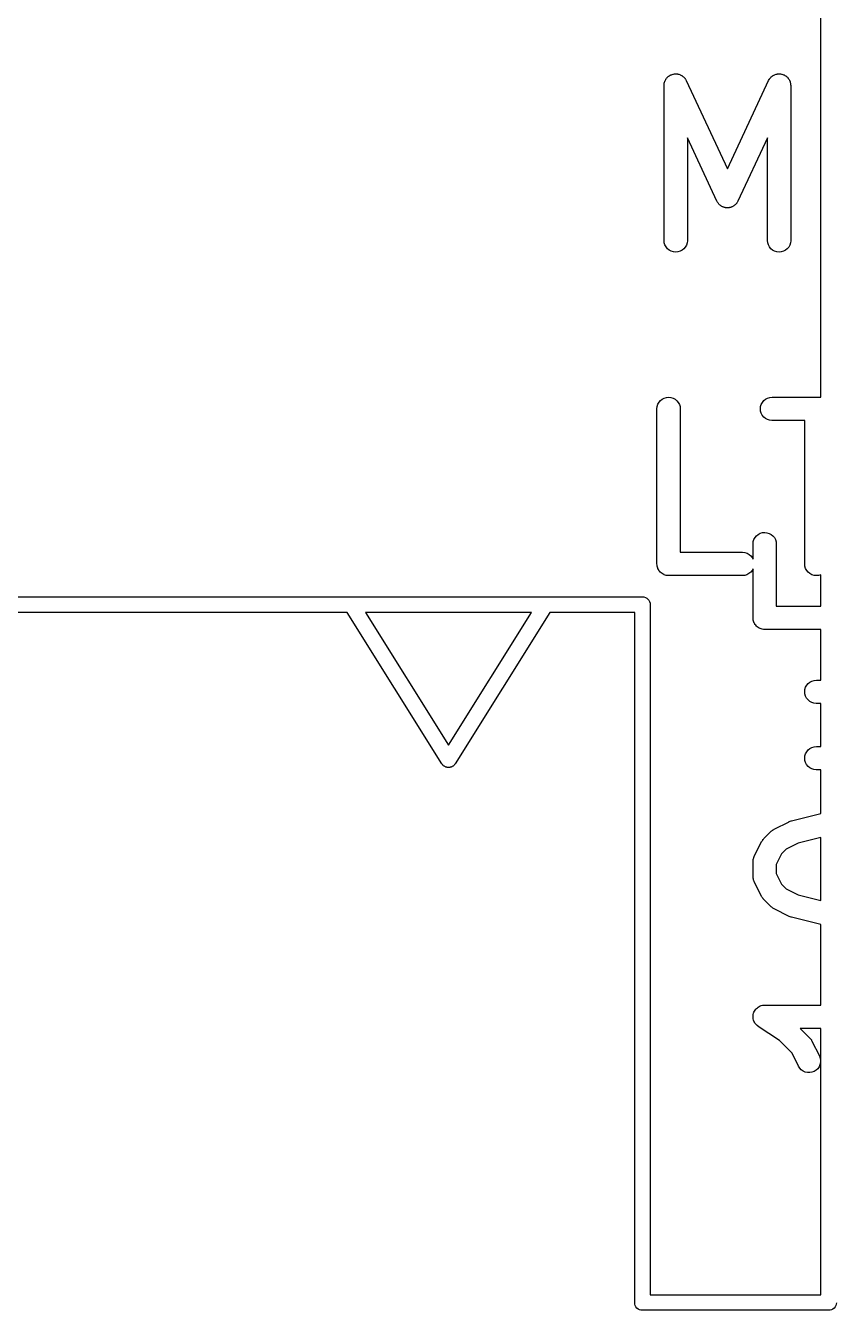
# Model space of a CAD drawing. Extents: x 39.2 to 71.6, y -130.1 to -60.
# Drawn here: x 56.02 to 61.25, y -76.55 to -68.27 of the extents above; entities that cross this region are included whole.
import ezdxf

# ---------------------------------------------------------------- set-up
doc = ezdxf.new("R2010")
doc.units = 0
doc.layers.add('BLACK', color=7, linetype='CONTINUOUS')

msp = doc.modelspace()

# ---------------------------------------------------------------- linework, layer by layer
at = {"layer": 'BLACK', "linetype": 'CONTINUOUS'}
for p, q in [((61.15, -70.6627), (61.15, -65.05)), ((60.1782, -68.587), (60.183, -68.5842)), ((60.183, -68.5842), (60.1847, -68.5836)), ((60.1847, -68.5836), (60.1862, -68.5828)), ((60.1862, -68.5828), (60.1916, -68.5813)), ((60.1916, -68.5813), (60.1969, -68.5794)), ((60.1969, -68.5794), (60.1986, -68.5792)), ((60.1986, -68.5792), (60.2002, -68.5787)), ((60.2002, -68.5787), (60.2058, -68.5782)), ((60.2058, -68.5782), (60.2114, -68.5774)), ((60.2114, -68.5774), (60.2131, -68.5775)), ((60.2131, -68.5775), (60.2148, -68.5774)), ((60.2148, -68.5774), (60.2204, -68.578)), ((60.2204, -68.578), (60.226, -68.5783)), ((60.226, -68.5783), (60.2277, -68.5787)), ((60.2277, -68.5787), (60.2294, -68.5789)), ((60.2294, -68.5789), (60.2347, -68.5806)), ((60.2347, -68.5806), (60.2402, -68.582)), ((60.2402, -68.582), (60.2417, -68.5827)), ((60.2417, -68.5827), (60.2433, -68.5832)), ((60.2433, -68.5832), (60.2483, -68.5859)), ((60.8479, -68.5854), (60.8529, -68.5828)), ((60.8529, -68.5828), (60.8545, -68.5824)), ((60.8545, -68.5824), (60.8561, -68.5816)), ((60.8561, -68.5816), (60.8615, -68.5803)), ((60.8615, -68.5803), (60.8669, -68.5787)), ((60.8669, -68.5787), (60.8686, -68.5786)), ((60.8686, -68.5786), (60.8703, -68.5781)), ((60.8703, -68.5781), (60.8759, -68.5779)), ((60.8759, -68.5779), (60.8815, -68.5774)), ((60.8815, -68.5774), (60.8832, -68.5776)), ((60.8832, -68.5776), (60.8849, -68.5775)), ((60.8849, -68.5775), (60.8905, -68.5783)), ((60.8905, -68.5783), (60.896, -68.5789)), ((60.896, -68.5789), (60.8977, -68.5794)), ((60.8977, -68.5794), (60.8994, -68.5797)), ((60.8994, -68.5797), (60.9047, -68.5816)), ((60.9047, -68.5816), (60.91, -68.5832)), ((60.91, -68.5832), (60.9115, -68.5841)), ((60.9115, -68.5841), (60.9131, -68.5846)), ((60.9131, -68.5846), (60.918, -68.5875)), ((60.1393, -68.6513), (60.1399, -68.6458)), ((60.1393, -68.6524), (60.1393, -68.6513)), ((60.1393, -69.6524), (60.1393, -68.6524)), ((60.1399, -68.6458), (60.1403, -68.6402)), ((60.1403, -68.6402), (60.1407, -68.6385)), ((60.1407, -68.6385), (60.1409, -68.6368)), ((60.1409, -68.6368), (60.1426, -68.6314)), ((60.1426, -68.6314), (60.1441, -68.626)), ((60.1441, -68.626), (60.1448, -68.6245)), ((60.1448, -68.6245), (60.1454, -68.6228)), ((60.1454, -68.6228), (60.1481, -68.6179)), ((60.1481, -68.6179), (60.1505, -68.6129)), ((60.1505, -68.6129), (60.1516, -68.6115)), ((60.1516, -68.6115), (60.1524, -68.61)), ((60.1524, -68.61), (60.156, -68.6057)), ((60.156, -68.6057), (60.1594, -68.6012)), ((60.1594, -68.6012), (60.1607, -68.6001)), ((60.1607, -68.6001), (60.1618, -68.5988)), ((60.1618, -68.5988), (60.1662, -68.5953)), ((60.1662, -68.5953), (60.1704, -68.5916)), ((60.1704, -68.5916), (60.1719, -68.5907)), ((60.1719, -68.5907), (60.1732, -68.5896)), ((60.1732, -68.5896), (60.1782, -68.587)), ((60.2483, -68.5859), (60.2533, -68.5884)), ((60.2533, -68.5884), (60.2547, -68.5894)), ((60.2547, -68.5894), (60.2562, -68.5902)), ((60.2562, -68.5902), (60.2606, -68.5938)), ((60.2606, -68.5938), (60.265, -68.5972)), ((60.265, -68.5972), (60.2662, -68.5984)), ((60.2662, -68.5984), (60.2675, -68.5995)), ((60.2675, -68.5995), (60.271, -68.6039)), ((60.271, -68.6039), (60.2748, -68.6081)), ((60.2748, -68.6081), (60.2757, -68.6095)), ((60.2757, -68.6095), (60.2768, -68.6109)), ((60.2768, -68.6109), (60.2794, -68.6158)), ((60.2794, -68.6158), (60.2822, -68.6207)), ((60.2822, -68.6207), (60.5476, -69.1893)), ((60.5476, -69.1893), (60.813, -68.6207)), ((60.813, -68.6207), (60.8134, -68.6197)), ((60.8134, -68.6197), (60.8164, -68.6149)), ((60.8164, -68.6149), (60.8191, -68.61)), ((60.8191, -68.61), (60.8202, -68.6087)), ((60.8202, -68.6087), (60.8211, -68.6072)), ((60.8211, -68.6072), (60.8249, -68.6031)), ((60.8249, -68.6031), (60.8285, -68.5988)), ((60.8285, -68.5988), (60.8298, -68.5977)), ((60.8298, -68.5977), (60.831, -68.5965)), ((60.831, -68.5965), (60.8355, -68.5931)), ((60.8355, -68.5931), (60.8399, -68.5896)), ((60.8399, -68.5896), (60.8414, -68.5888)), ((60.8414, -68.5888), (60.8428, -68.5878)), ((60.8428, -68.5878), (60.8479, -68.5854)), ((60.918, -68.5875), (60.9229, -68.5902)), ((60.9229, -68.5902), (60.9242, -68.5913)), ((60.9242, -68.5913), (60.9257, -68.5922)), ((60.9257, -68.5922), (60.9298, -68.596)), ((60.9298, -68.596), (60.9342, -68.5995)), ((60.9342, -68.5995), (60.9353, -68.6009)), ((60.9353, -68.6009), (60.9365, -68.602)), ((60.9365, -68.602), (60.9399, -68.6065)), ((60.9399, -68.6065), (60.9434, -68.6109)), ((60.9434, -68.6109), (60.9442, -68.6124)), ((60.9442, -68.6124), (60.9453, -68.6138)), ((60.9453, -68.6138), (60.9477, -68.6189)), ((60.9477, -68.6189), (60.9503, -68.6238)), ((60.9503, -68.6238), (60.9508, -68.6254)), ((60.9508, -68.6254), (60.9515, -68.627)), ((60.9515, -68.627), (60.9529, -68.6324)), ((60.9529, -68.6324), (60.9545, -68.6378)), ((60.9545, -68.6378), (60.9547, -68.6395)), ((60.9547, -68.6395), (60.9551, -68.6412)), ((60.9551, -68.6412), (60.9554, -68.6468)), ((60.9554, -68.6468), (60.956, -68.6524)), ((60.956, -68.6524), (60.956, -69.6524)), ((60.4797, -69.3984), (60.2893, -68.9904)), ((60.2893, -68.9904), (60.2893, -69.6524)), ((60.806, -68.9904), (60.6156, -69.3984)), ((60.806, -69.6524), (60.806, -68.9904)), ((60.4816, -69.4017), (60.4797, -69.3984)), ((60.4833, -69.4053), (60.4816, -69.4017)), ((60.4854, -69.408), (60.4833, -69.4053)), ((60.4871, -69.411), (60.4854, -69.408)), ((60.4897, -69.4139), (60.4871, -69.411)), ((60.6075, -69.4118), (60.6049, -69.4147)), ((60.6093, -69.4089), (60.6075, -69.4118)), ((60.6114, -69.4062), (60.6093, -69.4089)), ((60.6131, -69.4027), (60.6114, -69.4062)), ((60.6151, -69.3993), (60.6131, -69.4027)), ((60.6156, -69.3984), (60.6151, -69.3993)), ((60.492, -69.417), (60.4897, -69.4139)), ((60.4946, -69.4193), (60.492, -69.417)), ((60.4969, -69.4219), (60.4946, -69.4193)), ((60.5, -69.4242), (60.4969, -69.4219)), ((60.5029, -69.4269), (60.5, -69.4242)), ((60.5058, -69.4286), (60.5029, -69.4269)), ((60.5086, -69.4307), (60.5058, -69.4286)), ((60.5121, -69.4324), (60.5086, -69.4307)), ((60.5154, -69.4344), (60.5121, -69.4324)), ((60.5186, -69.4356), (60.5154, -69.4344)), ((60.5217, -69.4371), (60.5186, -69.4356)), ((60.5255, -69.438), (60.5217, -69.4371)), ((60.5292, -69.4394), (60.5255, -69.438)), ((60.5326, -69.4399), (60.5292, -69.4394)), ((60.5359, -69.4407), (60.5326, -69.4399)), ((60.5398, -69.441), (60.5359, -69.4407)), ((60.5437, -69.4416), (60.5398, -69.441)), ((60.5471, -69.4414), (60.5437, -69.4416)), ((60.5505, -69.4416), (60.5471, -69.4414)), ((60.5544, -69.4411), (60.5505, -69.4416)), ((60.5583, -69.4409), (60.5544, -69.4411)), ((60.5616, -69.4401), (60.5583, -69.4409)), ((60.565, -69.4396), (60.5616, -69.4401)), ((60.5687, -69.4383), (60.565, -69.4396)), ((60.5725, -69.4374), (60.5687, -69.4383)), ((60.5756, -69.436), (60.5725, -69.4374)), ((60.5789, -69.4348), (60.5756, -69.436)), ((60.5822, -69.4329), (60.5789, -69.4348)), ((60.5858, -69.4312), (60.5822, -69.4329)), ((60.5886, -69.4292), (60.5858, -69.4312)), ((60.5915, -69.4275), (60.5886, -69.4292)), ((60.5944, -69.4249), (60.5915, -69.4275)), ((60.5976, -69.4226), (60.5944, -69.4249)), ((60.5999, -69.4201), (60.5976, -69.4226)), ((60.6025, -69.4178), (60.5999, -69.4201)), ((60.6049, -69.4147), (60.6025, -69.4178)), ((60.1407, -69.6669), (60.1393, -69.6524)), ((60.2893, -69.6534), (60.2876, -69.668)), ((60.2893, -69.6524), (60.2893, -69.6534)), ((60.8074, -69.6669), (60.806, -69.6524)), ((60.9559, -69.6534), (60.9543, -69.668)), ((60.956, -69.6524), (60.9559, -69.6534)), ((60.1449, -69.681), (60.1407, -69.6669)), ((60.1518, -69.6939), (60.1449, -69.681)), ((60.1611, -69.7052), (60.1518, -69.6939)), ((60.1723, -69.7146), (60.1611, -69.7052)), ((60.1852, -69.7215), (60.1723, -69.7146)), ((60.1992, -69.7258), (60.1852, -69.7215)), ((60.2138, -69.7274), (60.1992, -69.7258)), ((60.2283, -69.7261), (60.2138, -69.7274)), ((60.2424, -69.7219), (60.2283, -69.7261)), ((60.2554, -69.7151), (60.2424, -69.7219)), ((60.2668, -69.706), (60.2554, -69.7151)), ((60.2762, -69.6948), (60.2668, -69.706)), ((60.2832, -69.6819), (60.2762, -69.6948)), ((60.2876, -69.668), (60.2832, -69.6819)), ((60.8116, -69.681), (60.8074, -69.6669)), ((60.8185, -69.6939), (60.8116, -69.681)), ((60.8277, -69.7052), (60.8185, -69.6939)), ((60.839, -69.7146), (60.8277, -69.7052)), ((60.8519, -69.7215), (60.839, -69.7146)), ((60.8659, -69.7258), (60.8519, -69.7215)), ((60.8804, -69.7274), (60.8659, -69.7258)), ((60.895, -69.7261), (60.8804, -69.7274)), ((60.909, -69.7219), (60.895, -69.7261)), ((60.922, -69.7151), (60.909, -69.7219)), ((60.9334, -69.706), (60.922, -69.7151)), ((60.9428, -69.6948), (60.9334, -69.706)), ((60.9499, -69.6819), (60.9428, -69.6948)), ((60.9543, -69.668), (60.9499, -69.6819)), ((60.0937, -70.7367), (60.0953, -70.7221)), ((60.0937, -70.7377), (60.0937, -70.7367)), ((60.0937, -71.7377), (60.0937, -70.7377)), ((60.0953, -70.7221), (60.0998, -70.7082)), ((60.0998, -70.7082), (60.1068, -70.6954)), ((60.1068, -70.6954), (60.1162, -70.6842)), ((60.1162, -70.6842), (60.1276, -70.675)), ((60.1276, -70.675), (60.1406, -70.6682)), ((60.1406, -70.6682), (60.1546, -70.6641)), ((60.1546, -70.6641), (60.1692, -70.6627)), ((60.1692, -70.6627), (60.1838, -70.6643)), ((60.1838, -70.6643), (60.1978, -70.6686)), ((60.1978, -70.6686), (60.2106, -70.6756)), ((60.2106, -70.6756), (60.2219, -70.6849)), ((60.2219, -70.6849), (60.2312, -70.6962)), ((60.2312, -70.6962), (60.238, -70.7092)), ((60.238, -70.7092), (60.2423, -70.7232)), ((60.2423, -70.7232), (60.2437, -70.7377)), ((60.2437, -70.7377), (60.2437, -71.6627)), ((60.7604, -70.7372), (60.7619, -70.7227)), ((60.7617, -70.7518), (60.7604, -70.7372)), ((60.7619, -70.7227), (60.7662, -70.7087)), ((60.7662, -70.7087), (60.7732, -70.6958)), ((60.7732, -70.6958), (60.7825, -70.6845)), ((60.7825, -70.6845), (60.7939, -70.6753)), ((60.7939, -70.6753), (60.8068, -70.6684)), ((60.8068, -70.6684), (60.8208, -70.6642)), ((60.8208, -70.6642), (60.8354, -70.6627)), ((60.8354, -70.6627), (61.15, -70.6627)), ((60.7658, -70.7658), (60.7617, -70.7518)), ((60.7726, -70.7788), (60.7658, -70.7658)), ((60.7818, -70.7902), (60.7726, -70.7788)), ((60.793, -70.7996), (60.7818, -70.7902)), ((60.8058, -70.8067), (60.793, -70.7996)), ((60.8198, -70.8111), (60.8058, -70.8067)), ((60.8343, -70.8127), (60.8198, -70.8111)), ((60.8354, -70.8127), (60.8343, -70.8127)), ((61.0461, -70.8127), (60.8354, -70.8127)), ((61.0461, -71.7377), (61.0461, -70.8127)), ((60.7259, -71.5671), (60.7353, -71.5559)), ((60.7353, -71.5559), (60.7467, -71.5468)), ((60.7467, -71.5468), (60.7596, -71.54)), ((60.7596, -71.54), (60.7737, -71.5359)), ((60.7737, -71.5359), (60.7883, -71.5345)), ((60.7883, -71.5345), (60.8028, -71.5361)), ((60.8028, -71.5361), (60.8168, -71.5404)), ((60.8168, -71.5404), (60.8297, -71.5473)), ((60.8297, -71.5473), (60.841, -71.5567)), ((60.841, -71.5567), (60.8502, -71.568)), ((60.7127, -71.6085), (60.7144, -71.5939)), ((60.7127, -71.6095), (60.7127, -71.6085)), ((60.7127, -71.7064), (60.7127, -71.6095)), ((60.7144, -71.5939), (60.7188, -71.58)), ((60.7188, -71.58), (60.7259, -71.5671)), ((60.8502, -71.568), (60.8571, -71.5809)), ((60.8571, -71.5809), (60.8613, -71.595)), ((60.8613, -71.595), (60.8627, -71.6095)), ((60.8627, -71.6095), (60.8627, -72.0107)), ((60.2437, -71.6627), (60.6449, -71.6627)), ((60.6449, -71.6627), (60.6459, -71.6627)), ((60.6459, -71.6627), (60.6605, -71.6644)), ((60.6605, -71.6644), (60.6744, -71.6688)), ((60.6744, -71.6688), (60.6873, -71.6759)), ((60.6873, -71.6759), (60.6985, -71.6853)), ((60.6985, -71.6853), (60.7076, -71.6967)), ((60.7076, -71.6967), (60.7127, -71.7064)), ((60.0944, -71.7448), (60.0937, -71.7377)), ((60.095, -71.7518), (60.0944, -71.7448)), ((60.0951, -71.752), (60.095, -71.7518)), ((60.0951, -71.7523), (60.0951, -71.752)), ((60.0972, -71.7591), (60.0951, -71.7523)), ((60.0991, -71.7658), (60.0972, -71.7591)), ((60.0993, -71.7661), (60.0991, -71.7658)), ((60.0993, -71.7663), (60.0993, -71.7661)), ((60.1027, -71.7726), (60.0993, -71.7663)), ((60.1059, -71.7788), (60.1027, -71.7726)), ((60.1061, -71.779), (60.1059, -71.7788)), ((60.1062, -71.7792), (60.1061, -71.779)), ((60.1107, -71.7847), (60.1062, -71.7792)), ((60.1151, -71.7902), (60.1107, -71.7847)), ((60.1153, -71.7904), (60.1151, -71.7902)), ((60.1155, -71.7906), (60.1153, -71.7904)), ((60.1209, -71.7951), (60.1155, -71.7906)), ((60.1263, -71.7996), (60.1209, -71.7951)), ((60.1265, -71.7997), (60.1263, -71.7996)), ((60.1267, -71.7999), (60.1265, -71.7997)), ((60.1329, -71.8033), (60.1267, -71.7999)), ((60.1391, -71.8067), (60.1329, -71.8033)), ((60.1394, -71.8067), (60.1391, -71.8067)), ((60.1396, -71.8069), (60.1394, -71.8067)), ((60.1464, -71.809), (60.1396, -71.8069)), ((60.1531, -71.8111), (60.1464, -71.809)), ((60.1534, -71.8111), (60.1531, -71.8111)), ((60.1536, -71.8112), (60.1534, -71.8111)), ((60.1606, -71.8119), (60.1536, -71.8112)), ((60.1676, -71.8127), (60.1606, -71.8119)), ((60.1681, -71.8127), (60.1676, -71.8127)), ((60.1682, -71.8127), (60.1681, -71.8127)), ((60.1687, -71.8127), (60.1682, -71.8127)), ((60.1682, -71.8127), (60.1682, -71.8127)), ((60.6449, -71.8127), (60.1687, -71.8127)), ((60.6594, -71.8113), (60.6449, -71.8127)), ((60.6735, -71.8071), (60.6594, -71.8113)), ((60.6864, -71.8002), (60.6735, -71.8071)), ((60.6977, -71.791), (60.6864, -71.8002)), ((60.7071, -71.7797), (60.6977, -71.791)), ((60.7127, -71.7692), (60.7071, -71.7797)), ((60.7127, -72.0857), (60.7127, -71.7692)), ((61.0475, -71.7523), (61.0461, -71.7377)), ((61.0517, -71.7663), (61.0475, -71.7523)), ((61.0586, -71.7792), (61.0517, -71.7663)), ((61.0679, -71.7906), (61.0586, -71.7792)), ((61.0791, -71.7999), (61.0679, -71.7906)), ((61.092, -71.8069), (61.0791, -71.7999)), ((61.106, -71.8112), (61.092, -71.8069)), ((61.1205, -71.8127), (61.106, -71.8112)), ((61.1351, -71.8114), (61.1205, -71.8127)), ((61.1492, -71.8073), (61.1351, -71.8114)), ((61.15, -71.8068), (61.1492, -71.8073)), ((61.15, -72.0107), (61.15, -71.8068)), ((50.0024, -71.95), (58.1233, -71.95)), ((58.1233, -71.95), (58.1265, -71.9498)), ((58.1265, -71.9498), (58.1282, -71.95)), ((58.1282, -71.95), (59.3718, -71.95)), ((59.3718, -71.95), (59.3735, -71.9498)), ((59.3735, -71.9498), (59.3767, -71.95)), ((59.3767, -71.95), (59.9976, -71.95)), ((59.9976, -71.95), (60, -71.9498)), ((60, -71.9498), (60.0024, -71.95)), ((60.0024, -71.95), (60.0098, -71.9507)), ((60.0098, -71.9507), (60.0192, -71.9536)), ((60.0192, -71.9536), (60.0279, -71.9582)), ((60.0279, -71.9582), (60.0355, -71.9645)), ((60.0355, -71.9645), (60.0418, -71.9721)), ((60.0418, -71.9721), (60.0464, -71.9808)), ((60.0464, -71.9808), (60.0493, -71.9902)), ((58.0973, -72.05), (50.05, -72.05)), ((58.7071, -73.0258), (58.0973, -72.05)), ((58.2152, -72.05), (58.75, -72.9057)), ((59.2848, -72.05), (58.2152, -72.05)), ((58.75, -72.9057), (59.2848, -72.05)), ((59.4027, -72.05), (58.7929, -73.0257)), ((59.95, -72.05), (59.4027, -72.05)), ((59.95, -76.4976), (59.95, -72.05)), ((60.0493, -71.9902), (60.0502, -72)), ((60.0502, -72), (60.05, -72.0024)), ((60.05, -72.0024), (60.05, -76.45)), ((60.8627, -72.0107), (61.15, -72.0107)), ((60.7134, -72.0927), (60.7127, -72.0857)), ((60.7141, -72.0998), (60.7134, -72.0927)), ((60.7141, -72.1), (60.7141, -72.0998)), ((60.7142, -72.1003), (60.7141, -72.1)), ((60.7162, -72.107), (60.7142, -72.1003)), ((60.7182, -72.1138), (60.7162, -72.107)), ((60.7183, -72.114), (60.7182, -72.1138)), ((60.7184, -72.1143), (60.7183, -72.114)), ((60.7217, -72.1205), (60.7184, -72.1143)), ((60.725, -72.1268), (60.7217, -72.1205)), ((60.7251, -72.127), (60.725, -72.1268)), ((60.7253, -72.1272), (60.7251, -72.127)), ((60.7298, -72.1327), (60.7253, -72.1272)), ((60.7341, -72.1382), (60.7298, -72.1327)), ((60.7343, -72.1384), (60.7341, -72.1382)), ((60.7345, -72.1386), (60.7343, -72.1384)), ((60.7399, -72.143), (60.7345, -72.1386)), ((60.7454, -72.1476), (60.7399, -72.143)), ((60.7456, -72.1477), (60.7454, -72.1476)), ((60.7458, -72.1479), (60.7456, -72.1477)), ((60.752, -72.1512), (60.7458, -72.1479)), ((60.7582, -72.1546), (60.752, -72.1512)), ((60.7584, -72.1547), (60.7582, -72.1546)), ((60.7587, -72.1549), (60.7584, -72.1547)), ((60.7654, -72.157), (60.7587, -72.1549)), ((60.7721, -72.1591), (60.7654, -72.157)), ((60.7724, -72.1591), (60.7721, -72.1591)), ((60.7727, -72.1592), (60.7724, -72.1591)), ((60.7796, -72.1599), (60.7727, -72.1592)), ((60.7867, -72.1607), (60.7796, -72.1599)), ((60.7872, -72.1607), (60.7867, -72.1607)), ((60.7877, -72.1607), (60.7872, -72.1607)), ((60.7872, -72.1607), (60.7872, -72.1607)), ((60.7872, -72.1607), (60.7872, -72.1607)), ((61.15, -72.1607), (60.7877, -72.1607)), ((61.15, -72.4869), (61.15, -72.1607)), ((61.0461, -72.5614), (61.0476, -72.5468)), ((61.0476, -72.5468), (61.0519, -72.5328)), ((61.0519, -72.5328), (61.0589, -72.52)), ((61.0589, -72.52), (61.0682, -72.5087)), ((61.0682, -72.5087), (61.0796, -72.4994)), ((61.0796, -72.4994), (61.0925, -72.4926)), ((61.0925, -72.4926), (61.1065, -72.4883)), ((61.1065, -72.4883), (61.1211, -72.4869)), ((61.1211, -72.4869), (61.15, -72.4869)), ((61.0474, -72.576), (61.0461, -72.5614)), ((61.0515, -72.59), (61.0474, -72.576)), ((61.0583, -72.603), (61.0515, -72.59)), ((61.0675, -72.6144), (61.0583, -72.603)), ((61.0787, -72.6238), (61.0675, -72.6144)), ((61.0915, -72.6308), (61.0787, -72.6238)), ((61.1055, -72.6353), (61.0915, -72.6308)), ((61.12, -72.6369), (61.1055, -72.6353)), ((61.1211, -72.6369), (61.12, -72.6369)), ((61.15, -72.6369), (61.1211, -72.6369)), ((61.15, -72.9155), (61.15, -72.6369)), ((61.0476, -72.9754), (61.0519, -72.9614)), ((61.0519, -72.9614), (61.0589, -72.9485)), ((61.0589, -72.9485), (61.0682, -72.9373)), ((61.0682, -72.9373), (61.0796, -72.928)), ((61.0796, -72.928), (61.0925, -72.9211)), ((61.0925, -72.9211), (61.1065, -72.9169)), ((61.1065, -72.9169), (61.1211, -72.9155)), ((61.1211, -72.9155), (61.15, -72.9155)), ((58.7091, -73.0292), (58.7071, -73.0258)), ((58.7113, -73.0317), (58.7091, -73.0292)), ((58.7134, -73.0344), (58.7113, -73.0317)), ((58.7146, -73.0354), (58.7134, -73.0344)), ((58.7156, -73.0366), (58.7146, -73.0354)), ((58.7183, -73.0387), (58.7156, -73.0366)), ((58.7208, -73.0409), (58.7183, -73.0387)), ((58.7222, -73.0417), (58.7208, -73.0409)), ((58.7234, -73.0426), (58.7222, -73.0417)), ((58.7264, -73.0441), (58.7234, -73.0426)), ((58.7294, -73.0458), (58.7264, -73.0441)), ((58.7308, -73.0463), (58.7294, -73.0458)), ((58.7322, -73.047), (58.7308, -73.0463)), ((58.7355, -73.0479), (58.7322, -73.047)), ((58.7387, -73.049), (58.7355, -73.0479)), ((58.7402, -73.0492), (58.7387, -73.049)), ((58.7417, -73.0496), (58.7402, -73.0492)), ((58.7451, -73.0498), (58.7417, -73.0496)), ((58.7485, -73.0502), (58.7451, -73.0498)), ((58.75, -73.0501), (58.7485, -73.0502)), ((58.7515, -73.0502), (58.75, -73.0501)), ((58.7549, -73.0498), (58.7515, -73.0502)), ((58.7583, -73.0496), (58.7549, -73.0498)), ((58.7598, -73.0491), (58.7583, -73.0496)), ((58.7613, -73.049), (58.7598, -73.0491)), ((58.7645, -73.0479), (58.7613, -73.049)), ((58.7678, -73.047), (58.7645, -73.0479)), ((58.7692, -73.0463), (58.7678, -73.047)), ((58.7706, -73.0458), (58.7692, -73.0463)), ((58.7736, -73.0441), (58.7706, -73.0458)), ((58.7766, -73.0426), (58.7736, -73.0441)), ((58.7778, -73.0417), (58.7766, -73.0426)), ((58.7792, -73.0409), (58.7778, -73.0417)), ((58.7817, -73.0387), (58.7792, -73.0409)), ((58.7844, -73.0366), (58.7817, -73.0387)), ((58.7854, -73.0354), (58.7844, -73.0366)), ((58.7866, -73.0344), (58.7854, -73.0354)), ((58.7887, -73.0317), (58.7866, -73.0344)), ((58.7909, -73.0292), (58.7887, -73.0317)), ((58.7929, -73.0257), (58.7909, -73.0292)), ((61.0461, -72.99), (61.0476, -72.9754)), ((61.0474, -73.0045), (61.0461, -72.99)), ((61.0515, -73.0186), (61.0474, -73.0045)), ((61.0583, -73.0315), (61.0515, -73.0186)), ((61.0675, -73.043), (61.0583, -73.0315)), ((61.0787, -73.0524), (61.0675, -73.043)), ((61.0915, -73.0594), (61.0787, -73.0524)), ((61.1055, -73.0638), (61.0915, -73.0594)), ((61.12, -73.0655), (61.1055, -73.0638)), ((61.1211, -73.0655), (61.12, -73.0655)), ((61.15, -73.0655), (61.1211, -73.0655)), ((61.15, -73.3464), (61.15, -73.0655)), ((60.96, -73.3939), (61.15, -73.3464)), ((60.7823, -73.5089), (60.8299, -73.4613)), ((60.8299, -73.4613), (60.8307, -73.4605)), ((60.8307, -73.4605), (60.834, -73.4579)), ((60.834, -73.4579), (60.837, -73.455)), ((60.837, -73.455), (60.8397, -73.4533)), ((60.8397, -73.4533), (60.8421, -73.4514)), ((60.8421, -73.4514), (60.8459, -73.4494)), ((60.8459, -73.4494), (60.8494, -73.4472)), ((60.8494, -73.4472), (60.9447, -73.3996)), ((60.9447, -73.3996), (60.9456, -73.3991)), ((60.9456, -73.3991), (60.9459, -73.399)), ((60.9459, -73.399), (60.9462, -73.3988)), ((60.9462, -73.3988), (60.9528, -73.3965)), ((60.9528, -73.3965), (60.9594, -73.3941)), ((60.9594, -73.3941), (60.9597, -73.394)), ((60.9597, -73.394), (60.96, -73.3939)), ((60.7207, -73.6236), (60.7683, -73.5284)), ((60.7683, -73.5284), (60.7687, -73.5274)), ((60.7687, -73.5274), (60.771, -73.5239)), ((60.771, -73.5239), (60.773, -73.5202)), ((60.773, -73.5202), (60.775, -73.5178)), ((60.775, -73.5178), (60.7767, -73.5151)), ((60.7767, -73.5151), (60.7796, -73.5121)), ((60.7796, -73.5121), (60.7823, -73.5089)), ((61.0044, -73.5374), (60.9274, -73.5759)), ((61.15, -73.501), (61.0044, -73.5374)), ((61.15, -73.9085), (61.15, -73.501)), ((60.715, -73.6395), (60.7154, -73.6373)), ((60.7154, -73.6373), (60.7173, -73.6325)), ((60.7173, -73.6325), (60.7188, -73.6276)), ((60.7188, -73.6276), (60.7199, -73.6257)), ((60.7199, -73.6257), (60.7207, -73.6236)), ((60.897, -73.6063), (60.8627, -73.6748)), ((60.9274, -73.5759), (60.897, -73.6063)), ((60.7127, -73.6561), (60.713, -73.6539)), ((60.7127, -73.6571), (60.7127, -73.6561)), ((60.7127, -73.7524), (60.7127, -73.6571)), ((60.7129, -73.6517), (60.7138, -73.6466)), ((60.713, -73.6539), (60.7129, -73.6517)), ((60.7138, -73.6466), (60.7144, -73.6415)), ((60.7144, -73.6415), (60.715, -73.6395)), ((60.8627, -73.6748), (60.8627, -73.7347)), ((60.7129, -73.7546), (60.7127, -73.7524)), ((60.7129, -73.7568), (60.7129, -73.7546)), ((60.7137, -73.7618), (60.7129, -73.7568)), ((60.7142, -73.7669), (60.7137, -73.7618)), ((60.7148, -73.7691), (60.7142, -73.7669)), ((60.7151, -73.7712), (60.7148, -73.7691)), ((60.7169, -73.776), (60.7151, -73.7712)), ((60.7184, -73.781), (60.7169, -73.776)), ((60.7194, -73.7829), (60.7184, -73.781)), ((60.7202, -73.785), (60.7194, -73.7829)), ((60.7207, -73.7859), (60.7202, -73.785)), ((60.7683, -73.8812), (60.7207, -73.7859)), ((60.8627, -73.7347), (60.897, -73.8032)), ((60.897, -73.8032), (60.9274, -73.8336)), ((60.7705, -73.8847), (60.7683, -73.8812)), ((60.7725, -73.8885), (60.7705, -73.8847)), ((60.9274, -73.8336), (61.0044, -73.8721)), ((61.0044, -73.8721), (61.15, -73.9085)), ((60.7744, -73.8909), (60.7725, -73.8885)), ((60.7761, -73.8936), (60.7744, -73.8909)), ((60.779, -73.8966), (60.7761, -73.8936)), ((60.7816, -73.8999), (60.779, -73.8966)), ((60.7823, -73.9007), (60.7816, -73.8999)), ((60.8299, -73.9483), (60.7823, -73.9007)), ((60.8332, -73.9509), (60.8299, -73.9483)), ((60.8362, -73.9539), (60.8332, -73.9509)), ((60.8388, -73.9556), (60.8362, -73.9539)), ((60.8413, -73.9576), (60.8388, -73.9556)), ((60.845, -73.9595), (60.8413, -73.9576)), ((60.8485, -73.9618), (60.845, -73.9595)), ((60.8494, -73.9623), (60.8485, -73.9618)), ((60.9447, -74.0099), (60.8494, -73.9623)), ((60.945, -74.0101), (60.9447, -74.0099)), ((60.9453, -74.0102), (60.945, -74.0101)), ((60.9518, -74.0127), (60.9453, -74.0102)), ((60.9583, -74.0152), (60.9518, -74.0127)), ((60.9587, -74.0152), (60.9583, -74.0152)), ((60.959, -74.0154), (60.9587, -74.0152)), ((60.96, -74.0156), (60.959, -74.0154)), ((61.15, -74.0631), (60.96, -74.0156)), ((61.15, -74.5821), (61.15, -74.0631)), ((60.7165, -74.6349), (60.7186, -74.6281)), ((60.7186, -74.628), (60.7222, -74.6214)), ((60.7186, -74.6281), (60.7186, -74.628)), ((60.7186, -74.628), (60.7186, -74.628)), ((60.7222, -74.6214), (60.7256, -74.6152)), ((60.7256, -74.6151), (60.7303, -74.6095)), ((60.7256, -74.6152), (60.7256, -74.6151)), ((60.7256, -74.6152), (60.7256, -74.6152)), ((60.7303, -74.6095), (60.7349, -74.6039)), ((60.7349, -74.6039), (60.735, -74.6038)), ((60.7349, -74.6039), (60.7349, -74.6039)), ((60.735, -74.6038), (60.7408, -74.5991)), ((60.7408, -74.5991), (60.7462, -74.5947)), ((60.7462, -74.5947), (60.7463, -74.5946)), ((60.7463, -74.5946), (60.7529, -74.5911)), ((60.7463, -74.5946), (60.7463, -74.5946)), ((60.7529, -74.5911), (60.7592, -74.5878)), ((60.7592, -74.5878), (60.7592, -74.5878)), ((60.7592, -74.5878), (60.7593, -74.5878)), ((60.7593, -74.5878), (60.7661, -74.5857)), ((60.7661, -74.5857), (60.7732, -74.5836)), ((60.7732, -74.5836), (60.7733, -74.5835)), ((60.7732, -74.5836), (60.7732, -74.5836)), ((60.7733, -74.5835), (60.7806, -74.5828)), ((60.7806, -74.5828), (60.7877, -74.5821)), ((60.7877, -74.5821), (61.15, -74.5821)), ((60.7127, -74.6565), (60.7135, -74.6494)), ((60.7127, -74.6566), (60.7127, -74.6565)), ((60.7134, -74.6642), (60.7127, -74.6566)), ((60.7127, -74.6566), (60.7127, -74.6566)), ((60.714, -74.6711), (60.7134, -74.6642)), ((60.7135, -74.6494), (60.7143, -74.6421)), ((60.7141, -74.6711), (60.714, -74.6711)), ((60.7141, -74.6712), (60.7141, -74.6711)), ((60.7162, -74.6784), (60.7141, -74.6712)), ((60.7143, -74.6419), (60.7165, -74.6349)), ((60.7143, -74.642), (60.7143, -74.6419)), ((60.7143, -74.6421), (60.7143, -74.642)), ((60.7182, -74.6851), (60.7162, -74.6784)), ((60.7182, -74.6852), (60.7182, -74.6851)), ((60.7214, -74.6914), (60.7182, -74.6852)), ((60.7182, -74.6852), (60.7182, -74.6852)), ((60.7249, -74.6981), (60.7214, -74.6914)), ((60.725, -74.6982), (60.7249, -74.6981)), ((60.7295, -74.7038), (60.725, -74.6982)), ((60.725, -74.6982), (60.725, -74.6982)), ((60.7341, -74.7095), (60.7295, -74.7038)), ((60.7341, -74.7096), (60.7341, -74.7095)), ((60.7398, -74.7144), (60.7341, -74.7096)), ((60.7341, -74.7096), (60.7341, -74.7096)), ((60.7453, -74.719), (60.7398, -74.7144)), ((60.7454, -74.719), (60.7453, -74.719)), ((60.7461, -74.7195), (60.7454, -74.719)), ((60.7454, -74.719), (60.7454, -74.719)), ((60.7454, -74.719), (60.7454, -74.719)), ((60.8828, -74.8107), (60.7461, -74.7195)), ((61.15, -74.7321), (61.0164, -74.7321)), ((61.0164, -74.7321), (61.0789, -74.7946)), ((61.0789, -74.7946), (61.0796, -74.7953)), ((61.0796, -74.7953), (61.0822, -74.7986)), ((61.15, -76.45), (61.15, -74.7321)), ((60.9642, -74.892), (60.8828, -74.8107)), ((61.0822, -74.7986), (61.0851, -74.8017)), ((61.0851, -74.8017), (61.0868, -74.8043)), ((61.0868, -74.8043), (61.0887, -74.8068)), ((61.0887, -74.8068), (61.0907, -74.8105)), ((61.0907, -74.8105), (61.0929, -74.8141)), ((61.0929, -74.8141), (61.1405, -74.9093)), ((61.0064, -74.9764), (60.9642, -74.892)), ((61.1405, -74.9093), (61.141, -74.9103)), ((61.141, -74.9103), (61.146, -74.924)), ((61.1477, -74.9531), (61.1443, -74.9673)), ((61.146, -74.924), (61.1483, -74.9385)), ((61.1483, -74.9385), (61.1477, -74.9531)), ((61.0142, -74.9888), (61.0064, -74.9764)), ((61.0242, -74.9994), (61.0142, -74.9888)), ((61.0361, -75.0079), (61.0242, -74.9994)), ((61.0495, -75.0139), (61.0361, -75.0079)), ((61.0637, -75.0172), (61.0495, -75.0139)), ((61.0784, -75.0177), (61.0637, -75.0172)), ((61.0928, -75.0153), (61.0784, -75.0177)), ((61.1065, -75.0102), (61.0928, -75.0153)), ((61.119, -75.0025), (61.1065, -75.0102)), ((61.1297, -74.9925), (61.119, -75.0025)), ((61.1382, -74.9806), (61.1297, -74.9925)), ((61.1443, -74.9673), (61.1382, -74.9806)), ((60.05, -76.45), (61.15, -76.45)), ((59.9498, -76.5), (59.95, -76.4976)), ((59.9507, -76.5098), (59.9498, -76.5)), ((59.9536, -76.5192), (59.9507, -76.5098)), ((59.9582, -76.5279), (59.9536, -76.5192)), ((59.9645, -76.5355), (59.9582, -76.5279)), ((59.9721, -76.5418), (59.9645, -76.5355)), ((61.2355, -76.5355), (61.2279, -76.5418)), ((61.2418, -76.5279), (61.2355, -76.5355)), ((61.2464, -76.5192), (61.2418, -76.5279)), ((61.2493, -76.5098), (61.2464, -76.5192)), ((61.25, -76.5024), (61.2493, -76.5098)), ((59.9808, -76.5464), (59.9721, -76.5418)), ((59.9902, -76.5493), (59.9808, -76.5464)), ((60, -76.5502), (59.9902, -76.5493)), ((60.0024, -76.55), (60, -76.5502)), ((61.1976, -76.55), (60.0024, -76.55)), ((61.2, -76.5502), (61.1976, -76.55)), ((61.2098, -76.5493), (61.2, -76.5502)), ((61.2192, -76.5464), (61.2098, -76.5493)), ((61.2279, -76.5418), (61.2192, -76.5464))]:
    msp.add_line(p, q, dxfattribs=at)

doc.saveas('drawing.dxf')
